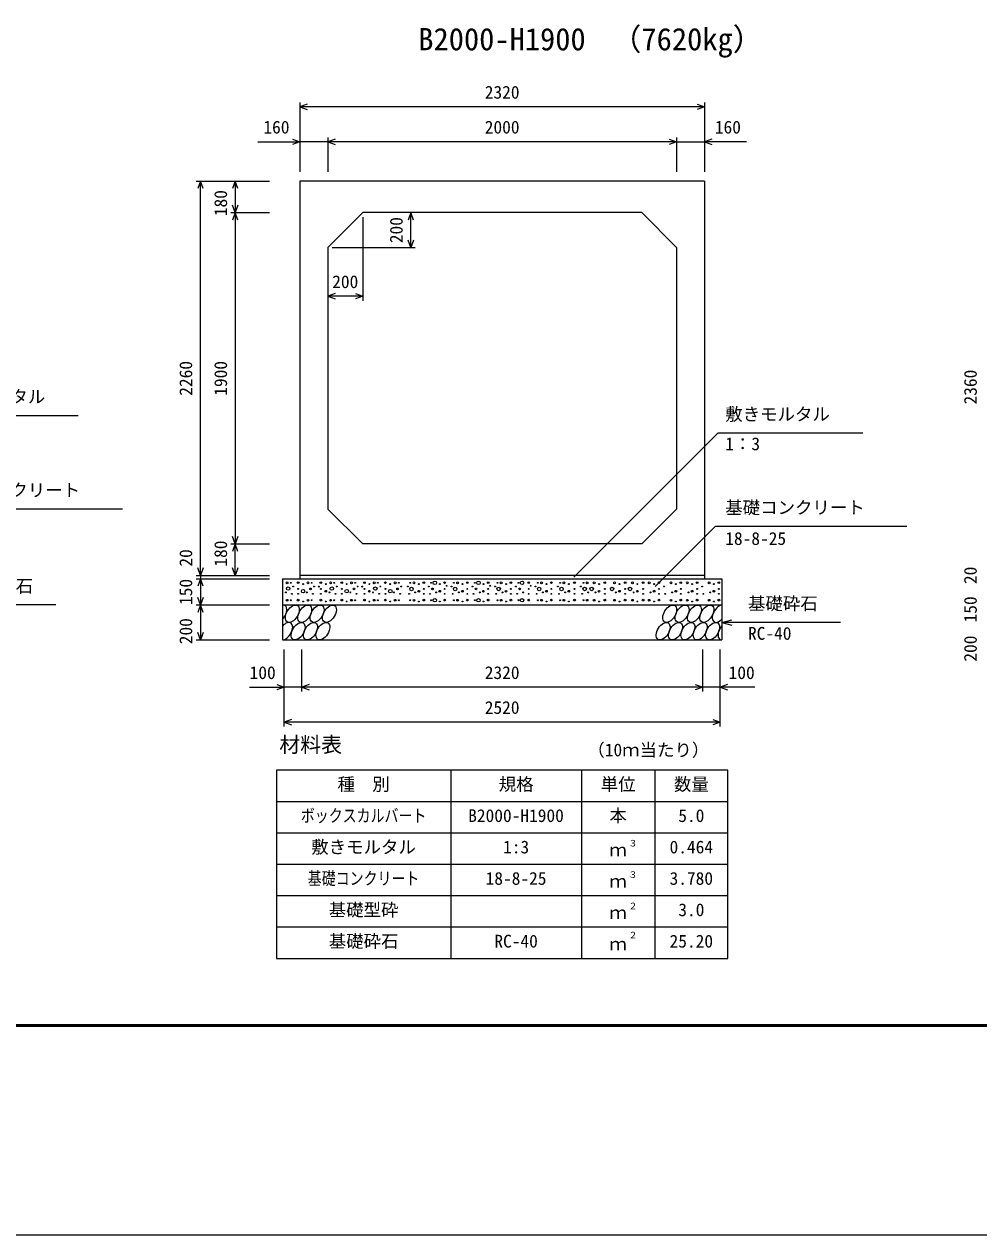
# Model space of a CAD drawing. Units: millimetres, scale not verified. Extents: x -25170 to 75630, y 0 to 35640.
# Drawn here: x 52948 to 58423, y 0 to 6943 of the extents above; entities that cross this region are included whole.
import ezdxf
from ezdxf.enums import TextEntityAlignment as Align

# ---------------------------------------------------------------- set-up
doc = ezdxf.new("R2010")
doc.units = ezdxf.units.MM
doc.header["$LTSCALE"] = 60
for name, color, linetype, lineweight in [('Defpoints_3', 5, 'Continuous', 25), ('DIM', 7, 'Continuous', 25), ('HATCH', 6, 'Continuous', 25), ('HYO', 3, 'Continuous', 25), ('HYO2', 4, 'Continuous', 25), ('OUTLINE', 3, 'Continuous', 25), ('TXT', 7, 'Continuous', 25), ('WAKU', 3, 'Continuous', 50)]:
    doc.layers.add(name, color=color, linetype=linetype, lineweight=lineweight)
doc.styles.add('ＭＳ ゴシック', font='')
doc.styles.get('ＭＳ ゴシック').set_extended_font_data('MS Gothic')

msp = doc.modelspace()

# ---------------------------------------------------------------- linework, layer by layer
at = {"layer": 'Defpoints_3'}
msp.add_line((25230, 0), (75630, 0), dxfattribs=at)
at = {"layer": 'DIM'}
for p, q in [((54529.98, 6493.78), (54529.98, 6096.89)), ((54572.27, 6484.17), (54529.98, 6468.78)), ((56849.98, 6468.78), (54529.98, 6468.78)), ((54529.98, 6468.78), (54572.27, 6453.39)), ((56807.7, 6484.17), (56849.98, 6468.78)), ((56849.98, 6468.78), (56807.7, 6453.39)), ((56849.98, 6493.78), (56849.98, 6096.89)), ((54289.24, 6268.78), (54529.98, 6268.78)), ((54487.7, 6284.17), (54529.98, 6268.78)), ((54529.98, 6268.78), (54487.7, 6253.39)), ((54689.98, 6268.78), (54529.98, 6268.78)), ((54689.98, 6293.78), (54689.98, 6096.89)), ((54732.27, 6284.17), (54689.98, 6268.78)), ((56689.98, 6268.78), (54689.98, 6268.78)), ((54689.98, 6268.78), (54732.27, 6253.39)), ((56647.7, 6284.17), (56689.98, 6268.78)), ((56689.98, 6268.78), (56647.7, 6253.39)), ((56689.98, 6293.78), (56689.98, 6096.89)), ((56689.98, 6268.78), (56849.98, 6268.78)), ((56892.27, 6284.17), (56849.98, 6268.78)), ((57090.73, 6268.78), (56849.98, 6268.78)), ((56849.98, 6268.78), (56892.27, 6253.39)), ((53933.88, 6041.89), (54354.98, 6041.89)), ((53958.88, 6041.89), (53943.49, 5999.6)), ((53958.88, 3781.89), (53958.88, 6041.89)), ((53974.27, 5999.6), (53958.88, 6041.89)), ((54158.88, 6041.89), (54143.49, 5999.6)), ((54158.88, 6041.89), (54158.88, 5861.89)), ((54174.27, 5999.6), (54158.88, 6041.89)), ((54158.88, 5861.89), (54143.49, 5904.17)), ((54174.27, 5904.17), (54158.88, 5861.89)), ((54133.88, 5861.89), (54354.98, 5861.89)), ((54158.88, 5861.89), (54143.49, 5819.6)), ((54158.88, 5861.89), (54158.88, 3961.89)), ((54174.27, 5819.6), (54158.88, 5861.89)), ((54889.98, 5836.89), (54889.98, 5357.17)), ((55166.05, 5861.89), (55150.66, 5819.6)), ((55166.05, 5661.89), (55166.05, 5861.89)), ((55181.44, 5819.6), (55166.05, 5861.89)), ((55166.05, 5661.89), (55150.66, 5704.17)), ((55181.44, 5704.17), (55166.05, 5661.89)), ((54714.98, 5661.89), (55191.05, 5661.89)), ((54732.27, 5397.56), (54689.98, 5382.17)), ((54889.98, 5382.17), (54689.98, 5382.17)), ((54689.98, 5382.17), (54732.27, 5366.78)), ((54847.7, 5397.56), (54889.98, 5382.17)), ((54889.98, 5382.17), (54847.7, 5366.78)), ((53258.89, 4697.62), (52426.48, 4697.62)), ((56101.17, 3772.31), (56926.48, 4597.62)), ((57758.89, 4597.62), (56926.48, 4597.62)), ((53511.62, 4162.22), (52412.07, 4162.22)), ((56568.01, 3718.16), (56912.07, 4062.22)), ((58011.62, 4062.22), (56912.07, 4062.22)), ((54133.88, 3961.89), (54354.98, 3961.89)), ((54158.88, 3961.89), (54143.49, 4004.17)), ((54158.88, 3961.89), (54143.49, 3919.6)), ((54174.27, 4004.17), (54158.88, 3961.89)), ((54158.88, 3781.89), (54158.88, 3961.89)), ((54174.27, 3919.6), (54158.88, 3961.89)), ((53958.88, 3781.89), (53943.49, 3824.17)), ((53974.27, 3824.17), (53958.88, 3781.89)), ((54158.88, 3781.89), (54143.49, 3824.17)), ((54174.27, 3824.17), (54158.88, 3781.89)), ((53933.88, 3781.89), (54354.98, 3781.89)), ((53933.88, 3761.89), (54354.98, 3761.89)), ((53958.88, 3761.89), (53943.49, 3719.6)), ((53958.88, 3781.89), (53958.88, 3761.89)), ((53958.88, 3761.89), (53958.88, 3611.89)), ((53974.27, 3719.6), (53958.88, 3761.89)), ((53129.79, 3611.89), (52449.98, 3611.89)), ((53933.88, 3611.89), (54354.98, 3611.89)), ((53958.88, 3611.89), (53943.49, 3654.17)), ((53958.88, 3611.89), (53943.49, 3569.6)), ((53974.27, 3654.17), (53958.88, 3611.89)), ((53958.88, 3611.89), (53958.88, 3411.89)), ((53974.27, 3569.6), (53958.88, 3611.89)), ((56949.98, 3511.89), (57007.94, 3527.42)), ((57629.79, 3511.89), (56949.98, 3511.89)), ((56949.98, 3511.89), (57007.94, 3496.36)), ((53933.88, 3411.89), (54354.98, 3411.89)), ((53958.88, 3411.89), (53943.49, 3454.17)), ((53974.27, 3454.17), (53958.88, 3411.89)), ((54439.98, 2915.28), (54439.98, 3356.89)), ((54539.98, 3115.28), (54539.98, 3356.89)), ((56839.98, 3115.28), (56839.98, 3356.89)), ((56839.98, 3115.28), (56839.98, 3356.89)), ((56939.98, 2915.28), (56939.98, 3356.89)), ((54240.44, 3140.28), (54439.98, 3140.28)), ((54397.7, 3155.67), (54439.98, 3140.28)), ((54439.98, 3140.28), (54397.7, 3124.88)), ((54539.98, 3140.28), (54439.98, 3140.28)), ((54582.27, 3155.67), (54539.98, 3140.28)), ((56839.98, 3140.28), (54539.98, 3140.28)), ((54539.98, 3140.28), (54582.27, 3124.88)), ((56797.7, 3155.67), (56839.98, 3140.28)), ((56839.98, 3140.28), (56797.7, 3124.88)), ((56939.98, 3140.28), (56839.98, 3140.28)), ((56982.27, 3155.67), (56939.98, 3140.28)), ((57139.53, 3140.28), (56939.98, 3140.28)), ((56939.98, 3140.28), (56982.27, 3124.88)), ((54482.27, 2955.67), (54439.98, 2940.28)), ((56939.98, 2940.28), (54439.98, 2940.28)), ((54439.98, 2940.28), (54482.27, 2924.88)), ((56897.7, 2955.67), (56939.98, 2940.28)), ((56939.98, 2940.28), (56897.7, 2924.88))]:
    msp.add_line(p, q, dxfattribs=at)
at = {"layer": 'HATCH'}
for centre, radius in [((55303.94, 3739.07), 10), ((55553.94, 3739.07), 10), ((55803.94, 3739.07), 10), ((54449.01, 3683.91), 2.5), ((54456.02, 3739.07), 5), ((54462.56, 3706.05), 10), ((54477.05, 3739.07), 2.5), ((54491.07, 3718.05), 2.5), ((54519.95, 3739.94), 5), ((54519.95, 3704.05), 2.5), ((54547.99, 3690.92), 10), ((54547.99, 3732.06), 2.5), ((54569.01, 3683.91), 2.5), ((54576.02, 3739.07), 5), ((54590.04, 3704.05), 5), ((54597.05, 3739.07), 2.5), ((54611.07, 3718.05), 2.5), ((54637.53, 3717.15), 2.5), ((54649.95, 3739.94), 5), ((54649.95, 3704.05), 2.5), ((54677.99, 3690.92), 5), ((54677.99, 3732.06), 2.5), ((54699.01, 3683.91), 2.5), ((54706.02, 3739.07), 5), ((54712.56, 3706.05), 10), ((54727.05, 3739.07), 2.5), ((54741.07, 3718.05), 2.5), ((54769.95, 3739.94), 5), ((54769.95, 3704.05), 2.5), ((54797.99, 3690.92), 10), ((54797.99, 3732.06), 2.5), ((54819.01, 3683.91), 2.5), ((54826.02, 3739.07), 5), ((54840.04, 3704.05), 5), ((54847.05, 3739.07), 2.5), ((54861.07, 3718.05), 2.5), ((54887.53, 3717.15), 2.5), ((54899.95, 3739.94), 5), ((54899.95, 3704.05), 2.5), ((54927.99, 3690.92), 5), ((54927.99, 3732.06), 2.5), ((54949.01, 3683.91), 2.5), ((54956.02, 3739.07), 5), ((54962.56, 3706.05), 10), ((54977.05, 3739.07), 2.5), ((54991.07, 3718.05), 2.5), ((55019.95, 3739.94), 5), ((55019.95, 3704.05), 2.5), ((55047.99, 3690.92), 10), ((55047.99, 3732.06), 2.5), ((55069.01, 3683.91), 2.5), ((55076.02, 3739.07), 5), ((55090.04, 3704.05), 5), ((55097.05, 3739.07), 2.5), ((55111.07, 3718.05), 2.5), ((55148.89, 3718.05), 2.5), ((55169.92, 3704.05), 10), ((55162.91, 3739.07), 2.5), ((55183.94, 3739.07), 5), ((55190.95, 3683.91), 2.5), ((55211.98, 3690.92), 5), ((55211.98, 3732.06), 2.5), ((55240.01, 3739.94), 5), ((55240.01, 3704.05), 2.5), ((55268.89, 3718.05), 2.5), ((55282.91, 3739.07), 2.5), ((55289.92, 3704.05), 5), ((55310.95, 3683.91), 2.5), ((55331.98, 3690.92), 5), ((55331.98, 3732.06), 2.5), ((55360.01, 3739.94), 5), ((55360.01, 3704.05), 2.5), ((55371.35, 3722.37), 2.5), ((55398.89, 3718.05), 2.5), ((55419.92, 3704.05), 10), ((55412.91, 3739.07), 2.5), ((55433.94, 3739.07), 5), ((55440.95, 3683.91), 2.5), ((55461.98, 3690.92), 5), ((55461.98, 3732.06), 2.5), ((55490.01, 3739.94), 5), ((55490.01, 3704.05), 2.5), ((55518.89, 3718.05), 2.5), ((55532.91, 3739.07), 2.5), ((55539.92, 3704.05), 5), ((55560.95, 3683.91), 2.5), ((55581.98, 3690.92), 5), ((55581.98, 3732.06), 2.5), ((55610.01, 3739.94), 5), ((55610.01, 3704.05), 2.5), ((55621.35, 3722.37), 2.5), ((55648.89, 3718.05), 2.5), ((55669.92, 3704.05), 10), ((55662.91, 3739.07), 2.5), ((55683.94, 3739.07), 5), ((55690.95, 3683.91), 2.5), ((55711.98, 3690.92), 5), ((55711.98, 3732.06), 2.5), ((55740.01, 3739.94), 5), ((55740.01, 3704.05), 2.5), ((55768.89, 3718.05), 2.5), ((55782.91, 3739.07), 2.5), ((55789.92, 3704.05), 5), ((55810.95, 3683.91), 2.5), ((55841.84, 3739.94), 5), ((55841.84, 3704.05), 2.5), ((55853.18, 3722.37), 2.5), ((55880.71, 3718.05), 2.5), ((55901.74, 3704.05), 10), ((55894.73, 3739.07), 2.5), ((55915.76, 3739.07), 5), ((55922.77, 3683.91), 2.5), ((55943.8, 3690.92), 5), ((55943.8, 3732.06), 2.5), ((55971.84, 3739.94), 5), ((55971.84, 3704.05), 2.5), ((56008.78, 3718.05), 2.5), ((56029.81, 3704.05), 10), ((56022.79, 3739.07), 2.5), ((56043.83, 3739.07), 5), ((56050.83, 3683.91), 2.5), ((56071.86, 3690.92), 5), ((56071.86, 3732.06), 2.5), ((56104.77, 3739.94), 5), ((56104.77, 3704.05), 2.5), ((56141.7, 3718.05), 2.5), ((56162.73, 3704.05), 10), ((56155.72, 3739.07), 2.5), ((56176.75, 3739.07), 5), ((56183.76, 3683.91), 2.5), ((56203.4, 3704.05), 10), ((56217.42, 3739.07), 5), ((56224.43, 3683.91), 2.5), ((56245.46, 3690.92), 5), ((56245.46, 3732.06), 2.5), ((56278.36, 3739.94), 5), ((56278.36, 3704.05), 2.5), ((56320.25, 3704.05), 10), ((56334.27, 3739.07), 5), ((56341.27, 3683.91), 2.5), ((56362.3, 3690.92), 5), ((56362.3, 3732.06), 2.5), ((56395.2, 3739.94), 5), ((56395.2, 3704.05), 2.5), ((56422.94, 3704.05), 10), ((56436.96, 3739.07), 5), ((56443.97, 3683.91), 2.5), ((56465, 3690.92), 5), ((56465, 3732.06), 2.5), ((56497.9, 3739.94), 5), ((56497.9, 3704.05), 2.5), ((56533.17, 3739.07), 5), ((56540.17, 3683.91), 2.5), ((56561.2, 3690.92), 5), ((56561.2, 3732.06), 2.5), ((56589.24, 3739.94), 5), ((56589.24, 3704.05), 2.5), ((56618.12, 3718.05), 2.5), ((56657.98, 3739.07), 5), ((56664.99, 3683.91), 2.5), ((56686.02, 3690.92), 5), ((56686.02, 3732.06), 2.5), ((56714.06, 3739.94), 5), ((56714.06, 3704.05), 2.5), ((56751.62, 3739.07), 5), ((56758.63, 3683.91), 2.5), ((56779.66, 3690.92), 5), ((56779.66, 3732.06), 2.5), ((56807.7, 3739.94), 5), ((56807.7, 3704.05), 2.5), ((56836.57, 3718.05), 2.5), ((56876.44, 3739.07), 5), ((56883.45, 3683.91), 2.5), ((56904.47, 3690.92), 5), ((56904.47, 3732.06), 2.5), ((56932.51, 3739.94), 5), ((56932.51, 3704.05), 2.5), ((54456.02, 3639.07), 5), ((54477.05, 3639.07), 2.5), ((54484.06, 3676.04), 2.5), ((54519.95, 3639.94), 5), ((54519.95, 3676.04), 2.5), ((54547.99, 3632.06), 2.5), ((54576.02, 3639.07), 5), ((54597.05, 3639.07), 2.5), ((54604.06, 3676.04), 2.5), ((54649.95, 3639.94), 5), ((54649.95, 3676.04), 2.5), ((54677.99, 3632.06), 2.5), ((54706.02, 3639.07), 5), ((54727.05, 3639.07), 2.5), ((54734.06, 3676.04), 2.5), ((54769.95, 3639.94), 5), ((54769.95, 3676.04), 2.5), ((54797.99, 3632.06), 2.5), ((54826.02, 3639.07), 5), ((54847.05, 3639.07), 2.5), ((54854.06, 3676.04), 2.5), ((54899.95, 3639.94), 5), ((54899.95, 3676.04), 2.5), ((54927.99, 3632.06), 2.5), ((54956.02, 3639.07), 5), ((54977.05, 3639.07), 2.5), ((54984.06, 3676.04), 2.5), ((55019.95, 3639.94), 5), ((55019.95, 3676.04), 2.5), ((55047.99, 3632.06), 2.5), ((55076.02, 3639.07), 5), ((55097.05, 3639.07), 2.5), ((55104.06, 3676.04), 2.5), ((55155.9, 3676.04), 2.5), ((55162.91, 3639.07), 2.5), ((55183.94, 3639.07), 5), ((55211.98, 3632.06), 2.5), ((55240.01, 3639.94), 5), ((55240.01, 3676.04), 2.5), ((55275.9, 3676.04), 2.5), ((55282.91, 3639.07), 2.5), ((55303.94, 3639.07), 10), ((55331.98, 3632.06), 2.5), ((55360.01, 3639.94), 5), ((55360.01, 3676.04), 2.5), ((55405.9, 3676.04), 2.5), ((55412.91, 3639.07), 2.5), ((55433.94, 3639.07), 5), ((55461.98, 3632.06), 2.5), ((55490.01, 3639.94), 5), ((55490.01, 3676.04), 2.5), ((55525.9, 3676.04), 2.5), ((55532.91, 3639.07), 2.5), ((55553.94, 3639.07), 10), ((55581.98, 3632.06), 2.5), ((55610.01, 3639.94), 5), ((55610.01, 3676.04), 2.5), ((55655.9, 3676.04), 2.5), ((55662.91, 3639.07), 2.5), ((55683.94, 3639.07), 5), ((55711.98, 3632.06), 2.5), ((55740.01, 3639.94), 5), ((55740.01, 3676.04), 2.5), ((55775.9, 3676.04), 2.5), ((55782.91, 3639.07), 2.5), ((55803.94, 3639.07), 10), ((55841.84, 3639.94), 5), ((55841.84, 3676.04), 2.5), ((55887.72, 3676.04), 2.5), ((55894.73, 3639.07), 2.5), ((55915.76, 3639.07), 5), ((55943.8, 3632.06), 2.5), ((55971.84, 3639.94), 5), ((55971.84, 3676.04), 2.5), ((56015.79, 3676.04), 2.5), ((56022.79, 3639.07), 2.5), ((56043.83, 3639.07), 5), ((56071.86, 3632.06), 2.5), ((56104.77, 3639.94), 5), ((56104.77, 3676.04), 2.5), ((56148.71, 3676.04), 2.5), ((56155.72, 3639.07), 2.5), ((56176.75, 3639.07), 5), ((56217.42, 3639.07), 5), ((56245.46, 3632.06), 2.5), ((56278.36, 3639.94), 5), ((56278.36, 3676.04), 2.5), ((56334.27, 3639.07), 5), ((56362.3, 3632.06), 2.5), ((56395.2, 3639.94), 5), ((56395.2, 3676.04), 2.5), ((56436.96, 3639.07), 5), ((56465, 3632.06), 2.5), ((56497.9, 3639.94), 5), ((56497.9, 3676.04), 2.5), ((56533.17, 3639.07), 5), ((56561.2, 3632.06), 2.5), ((56589.24, 3639.94), 5), ((56589.24, 3676.04), 2.5), ((56625.13, 3676.04), 2.5), ((56657.98, 3639.07), 5), ((56686.02, 3632.06), 2.5), ((56714.06, 3639.94), 5), ((56714.06, 3676.04), 2.5), ((56751.62, 3639.07), 5), ((56779.66, 3632.06), 2.5), ((56807.7, 3639.94), 5), ((56807.7, 3676.04), 2.5), ((56843.58, 3676.04), 2.5), ((56876.44, 3639.07), 5), ((56904.47, 3632.06), 2.5), ((56932.51, 3639.94), 5), ((56932.51, 3676.04), 2.5)]:
    msp.add_circle(centre, radius, dxfattribs=at)
for centre, start_param, end_param in [((54415.33, 3561.88), 4.3355439, 6.7245934), ((56934.54, 3561.88), 0.4199491, 4.357003), ((54448.58, 3461.89), 3.4740877, 7.5860497), ((56967.79, 3461.89), 1.2805297, 3.4964223)]:
    msp.add_ellipse(centre, major_axis=(29.09, 47.08), ratio=0.5792, start_param=start_param, end_param=end_param, dxfattribs=at)
for centre in [(54486.29, 3561.88), (54557.24, 3561.88), (54628.2, 3561.88), (54699.15, 3561.88), (56650.71, 3561.88), (56721.67, 3561.88), (56792.63, 3561.88), (56863.58, 3561.88), (54519.53, 3461.89), (54590.49, 3461.89), (54661.45, 3461.89), (56613.01, 3461.89), (56683.96, 3461.89), (56754.92, 3461.89), (56825.87, 3461.89), (56896.83, 3461.89)]:
    msp.add_ellipse(centre, major_axis=(29.09, 47.08), ratio=0.5792, dxfattribs=at)
at = {"layer": 'HYO'}
for p, q in [((56984.98, 2665.28), (54394.98, 2665.28)), ((54394.98, 2665.28), (54394.98, 1585.28)), ((55394.98, 2665.28), (55394.98, 1585.28)), ((56144.98, 2665.28), (56144.98, 1585.28)), ((56564.98, 2665.28), (56564.98, 1585.28)), ((56984.98, 1585.28), (56984.98, 2665.28)), ((54394.98, 2485.28), (56984.98, 2485.28)), ((54394.98, 1585.28), (56984.98, 1585.28))]:
    msp.add_line(p, q, dxfattribs=at)
at = {"layer": 'HYO2'}
for p, q in [((54394.98, 2305.28), (56984.98, 2305.28)), ((54394.98, 2125.28), (56984.98, 2125.28)), ((54394.98, 1945.28), (56984.98, 1945.28)), ((54394.98, 1765.28), (56984.98, 1765.28))]:
    msp.add_line(p, q, dxfattribs=at)
at = {"layer": 'OUTLINE'}
for p, q in [((56849.98, 6041.89), (54529.98, 6041.89)), ((54529.98, 6041.89), (54529.98, 3761.89)), ((56849.98, 6041.89), (56849.98, 3761.89)), ((54689.98, 5661.89), (54889.98, 5861.89)), ((56489.98, 5861.89), (54889.98, 5861.89)), ((56489.98, 5861.89), (56689.98, 5661.89)), ((54689.98, 5661.89), (54689.98, 4161.89)), ((56689.98, 5661.89), (56689.98, 4161.89)), ((54889.98, 3961.89), (54689.98, 4161.89)), ((56689.98, 4161.89), (56489.98, 3961.89)), ((56489.98, 3961.89), (54889.98, 3961.89)), ((54429.98, 3761.89), (54429.98, 3411.89)), ((54429.98, 3761.89), (56949.98, 3761.89)), ((56849.98, 3781.89), (54529.98, 3781.89)), ((56949.98, 3761.89), (56949.98, 3411.89)), ((54429.98, 3611.89), (56949.98, 3611.89)), ((54429.98, 3411.89), (56949.98, 3411.89))]:
    msp.add_line(p, q, dxfattribs=at)
at = {"layer": 'WAKU'}
msp.add_line((26430, 1200), (74430, 1200), dxfattribs=at)

# ---------------------------------------------------------------- texts
at = {"layer": 'DIM', "style": 'ＭＳ ゴシック'}
for s, p in [('2320', (55589.98, 6493.78)), ('160', (54320.34, 6293.78)), ('2000', (55589.98, 6293.78)), ('160', (56909.62, 6293.78)), ('200', (54714.98, 5407.17)), ('敷きモルタル', (52469.33, 4747.62)), ('敷きモルタル', (56969.33, 4647.62)), ('1：3', (56969.33, 4477.5)), ('基礎コンクリート', (52469.33, 4212.22)), ('基礎コンクリート', (56969.33, 4112.22)), ('18-8-25', (56969.33, 3934.59)), ('基礎砕石', (52599.72, 3661.89)), ('基礎砕石', (57099.72, 3561.89)), ('RC-40', (57099.72, 3390.51)), ('100', (54241.34, 3165.28)), ('2320', (55589.98, 3165.28)), ('100', (56988.62, 3165.28)), ('2520', (55589.98, 2965.28))]:
    msp.add_text(s, height=73.31, dxfattribs=at).set_placement(p, align=Align.BOTTOM_LEFT)
for s, p in [('180', (54133.88, 5841.89)), ('200', (55141.05, 5686.89)), ('2260', (53933.88, 4811.89)), ('1900', (54133.88, 4811.89)), ('2360', (58433.88, 4761.89)), ('180', (54133.88, 3831.89)), ('20', (53933.88, 3831.96)), ('20', (58433.88, 3731.96)), ('150', (53933.88, 3611.89)), ('150', (58433.88, 3511.89)), ('200', (53933.88, 3386.89)), ('200', (58433.88, 3286.89))]:
    msp.add_text(s, height=73.31, rotation=90, dxfattribs=at).set_placement(p, align=Align.BOTTOM_LEFT)
at = {"layer": 'TXT', "style": 'ＭＳ ゴシック'}
for s, height, p in [('（7620kg）', 128.3, (56313.57, 6754.39)), ('B2000-H1900', 128.3, (55208.73, 6754.39)), ('材料表', 87.98, (54411.65, 2740.28)), ('（10ｍ当たり）', 73.31, (56178.31, 2721.94)), ('種\u3000別', 73.31, (54744.98, 2525.28)), ('規格', 73.31, (55669.98, 2525.28)), ('単位', 73.31, (56254.98, 2525.28)), ('数量', 73.31, (56674.98, 2525.28)), ('B2000-H1900', 73.31, (55494.98, 2345.28)), ('本', 73.31, (56304.98, 2345.28)), ('5.0', 73.31, (56699.98, 2345.28)), ('敷きモルタル', 73.31, (54594.98, 2165.28)), ('1:3', 73.31, (55694.98, 2165.28)), ('ｍ', 73.31, (56304.98, 2148.61)), ('３', 36.66, (56414.22, 2215.89)), ('0.464', 73.31, (56649.98, 2165.28)), ('３', 36.66, (56414.22, 2035.89)), ('18-8-25', 73.31, (55594.98, 1985.28)), ('ｍ', 73.31, (56304.98, 1968.61)), ('3.780', 73.31, (56649.98, 1985.28)), ('基礎型砕', 73.31, (54694.98, 1805.28)), ('２', 36.66, (56414.22, 1855.89)), ('3.0', 73.31, (56699.98, 1805.28)), ('ｍ', 73.31, (56304.98, 1788.61)), ('２', 36.66, (56414.22, 1689.22)), ('基礎砕石', 73.31, (54694.98, 1625.28)), ('RC-40', 73.31, (55644.98, 1625.28)), ('ｍ', 73.31, (56304.98, 1608.61)), ('25.20', 73.31, (56649.98, 1625.28))]:
    msp.add_text(s, height=height, dxfattribs=at).set_placement(p, align=Align.BOTTOM_LEFT)
at = {"layer": 'TXT', "style": 'ＭＳ ゴシック', "width": 0.8}
for s, p in [('ボックスカルバート', (54534.98, 2345.28)), ('基礎コンクリート', (54574.98, 1985.28))]:
    msp.add_text(s, height=73.31, dxfattribs=at).set_placement(p, align=Align.BOTTOM_LEFT)

doc.saveas('drawing.dxf')
